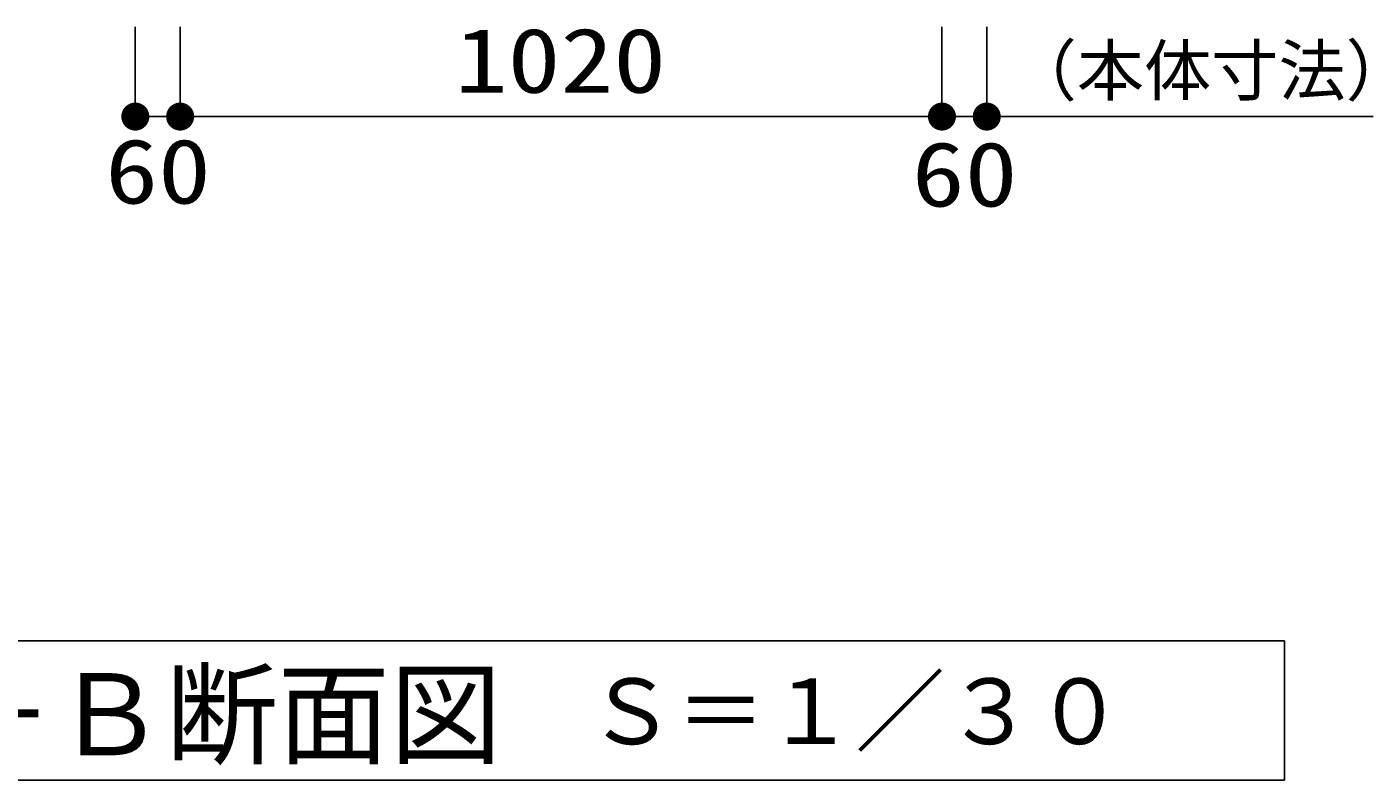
# Model space of a CAD drawing. Units: millimetres, scale not verified. Extents: x -8910 to 8910, y -6308 to 6308.
# Drawn here: x 534 to 2336, y -4664 to -3656 of the extents above; entities that cross this region are included whole.
import ezdxf
from ezdxf.enums import TextEntityAlignment as Align

# ---------------------------------------------------------------- set-up
doc = ezdxf.new("R2010")
doc.units = ezdxf.units.MM
doc.header["$LTSCALE"] = 30
doc.layers.add('0-2_機器', color=2, linetype='Continuous', lineweight=25)
doc.layers.add('1-2_00クル-フ-6寸法', color=132, linetype='Continuous', lineweight=25)
doc.styles.add('ＭＳ ゴシック', font='')
doc.styles.get('ＭＳ ゴシック').set_extended_font_data('MS Gothic')

msp = doc.modelspace()

# ---------------------------------------------------------------- linework, layer by layer
at = {"layer": '0-2_機器', "color": 3}
msp.add_lwpolyline([(2217.33, -4663.97), (2217.33, -4477.66), (188, -4477.66), (188, -4663.97)], close=True, dxfattribs=at)
at = {"layer": '1-2_00クル-フ-6寸法', "color": 4}
for p, q in [((678.82, -3655.84), (678.82, -3775.84)), ((738.82, -3655.84), (738.82, -3775.84)), ((738.82, -3655.84), (738.82, -3775.84)), ((1758.82, -3655.84), (1758.82, -3775.84)), ((1758.82, -3655.84), (1758.82, -3775.84)), ((1818.82, -3655.84), (1818.82, -3775.84)), ((678.82, -3775.84), (738.82, -3775.84)), ((738.82, -3775.84), (1758.82, -3775.84)), ((1758.82, -3775.84), (1818.82, -3775.84)), ((1817.32, -3775.84), (2336.06, -3775.84))]:
    msp.add_line(p, q, dxfattribs=at)
at = {"layer": '1-2_00クル-フ-6寸法'}
for points in [[(678.82, -3775.84), (661.39, -3768.93), (662.39, -3766.8)], [(678.82, -3775.84), (662.39, -3766.8), (663.65, -3764.82)], [(678.82, -3775.84), (663.65, -3764.82), (665.15, -3763)], [(678.82, -3775.84), (665.15, -3763), (666.87, -3761.39)], [(678.82, -3775.84), (666.87, -3761.39), (668.78, -3760.01)], [(678.82, -3775.84), (668.78, -3760.01), (670.84, -3758.87)], [(678.82, -3775.84), (670.84, -3758.87), (673.03, -3758)], [(678.82, -3775.84), (673.03, -3758), (675.31, -3757.42)], [(678.82, -3775.84), (675.31, -3757.42), (677.65, -3757.12)], [(678.82, -3775.84), (677.65, -3757.12), (680, -3757.12)], [(678.82, -3775.84), (680, -3757.12), (682.34, -3757.42)], [(678.82, -3775.84), (682.34, -3757.42), (684.62, -3758)], [(678.82, -3775.84), (684.62, -3758), (686.81, -3758.87)], [(678.82, -3775.84), (686.81, -3758.87), (688.87, -3760.01)], [(678.82, -3775.84), (688.87, -3760.01), (690.77, -3761.39)], [(678.82, -3775.84), (690.77, -3761.39), (692.49, -3763)], [(678.82, -3775.84), (692.49, -3763), (693.99, -3764.82)], [(678.82, -3775.84), (693.99, -3764.82), (695.25, -3766.8)], [(678.82, -3775.84), (695.25, -3766.8), (696.26, -3768.93)], [(738.82, -3775.84), (721.39, -3768.93), (722.39, -3766.8)], [(738.82, -3775.84), (721.39, -3768.93), (722.39, -3766.8)], [(738.82, -3775.84), (722.39, -3766.8), (723.65, -3764.82)], [(738.82, -3775.84), (722.39, -3766.8), (723.65, -3764.82)], [(738.82, -3775.84), (723.65, -3764.82), (725.15, -3763)], [(738.82, -3775.84), (723.65, -3764.82), (725.15, -3763)], [(738.82, -3775.84), (725.15, -3763), (726.87, -3761.39)], [(738.82, -3775.84), (725.15, -3763), (726.87, -3761.39)], [(738.82, -3775.84), (726.87, -3761.39), (728.78, -3760.01)], [(738.82, -3775.84), (726.87, -3761.39), (728.78, -3760.01)], [(738.82, -3775.84), (728.78, -3760.01), (730.84, -3758.87)], [(738.82, -3775.84), (728.78, -3760.01), (730.84, -3758.87)], [(738.82, -3775.84), (730.84, -3758.87), (733.03, -3758)], [(738.82, -3775.84), (730.84, -3758.87), (733.03, -3758)], [(738.82, -3775.84), (733.03, -3758), (735.31, -3757.42)], [(738.82, -3775.84), (733.03, -3758), (735.31, -3757.42)], [(738.82, -3775.84), (735.31, -3757.42), (737.65, -3757.12)], [(738.82, -3775.84), (735.31, -3757.42), (737.65, -3757.12)], [(738.82, -3775.84), (737.65, -3757.12), (740, -3757.12)], [(738.82, -3775.84), (737.65, -3757.12), (740, -3757.12)], [(738.82, -3775.84), (740, -3757.12), (742.34, -3757.42)], [(738.82, -3775.84), (740, -3757.12), (742.34, -3757.42)], [(738.82, -3775.84), (742.34, -3757.42), (744.62, -3758)], [(738.82, -3775.84), (742.34, -3757.42), (744.62, -3758)], [(738.82, -3775.84), (744.62, -3758), (746.81, -3758.87)], [(738.82, -3775.84), (744.62, -3758), (746.81, -3758.87)], [(738.82, -3775.84), (746.81, -3758.87), (748.87, -3760.01)], [(738.82, -3775.84), (746.81, -3758.87), (748.87, -3760.01)], [(738.82, -3775.84), (748.87, -3760.01), (750.77, -3761.39)], [(738.82, -3775.84), (748.87, -3760.01), (750.77, -3761.39)], [(738.82, -3775.84), (750.77, -3761.39), (752.49, -3763)], [(738.82, -3775.84), (750.77, -3761.39), (752.49, -3763)], [(738.82, -3775.84), (752.49, -3763), (753.99, -3764.82)], [(738.82, -3775.84), (752.49, -3763), (753.99, -3764.82)], [(738.82, -3775.84), (753.99, -3764.82), (755.25, -3766.8)], [(738.82, -3775.84), (753.99, -3764.82), (755.25, -3766.8)], [(738.82, -3775.84), (755.25, -3766.8), (756.26, -3768.93)], [(738.82, -3775.84), (755.25, -3766.8), (756.26, -3768.93)], [(1758.82, -3775.84), (1741.39, -3768.93), (1742.39, -3766.8)], [(1758.82, -3775.84), (1741.39, -3768.93), (1742.39, -3766.8)], [(1758.82, -3775.84), (1742.39, -3766.8), (1743.65, -3764.82)], [(1758.82, -3775.84), (1742.39, -3766.8), (1743.65, -3764.82)], [(1758.82, -3775.84), (1743.65, -3764.82), (1745.15, -3763)], [(1758.82, -3775.84), (1743.65, -3764.82), (1745.15, -3763)], [(1758.82, -3775.84), (1745.15, -3763), (1746.87, -3761.39)], [(1758.82, -3775.84), (1745.15, -3763), (1746.87, -3761.39)], [(1758.82, -3775.84), (1746.87, -3761.39), (1748.77, -3760.01)], [(1758.82, -3775.84), (1746.87, -3761.39), (1748.77, -3760.01)], [(1758.82, -3775.84), (1748.77, -3760.01), (1750.84, -3758.87)], [(1758.82, -3775.84), (1748.77, -3760.01), (1750.84, -3758.87)], [(1758.82, -3775.84), (1750.84, -3758.87), (1753.02, -3758)], [(1758.82, -3775.84), (1750.84, -3758.87), (1753.02, -3758)], [(1758.82, -3775.84), (1753.02, -3758), (1755.31, -3757.42)], [(1758.82, -3775.84), (1753.02, -3758), (1755.31, -3757.42)], [(1758.82, -3775.84), (1755.31, -3757.42), (1757.64, -3757.12)], [(1758.82, -3775.84), (1755.31, -3757.42), (1757.64, -3757.12)], [(1758.82, -3775.84), (1757.64, -3757.12), (1760, -3757.12)], [(1758.82, -3775.84), (1757.64, -3757.12), (1760, -3757.12)], [(1758.82, -3775.84), (1760, -3757.12), (1762.33, -3757.42)], [(1758.82, -3775.84), (1760, -3757.12), (1762.33, -3757.42)], [(1758.82, -3775.84), (1762.33, -3757.42), (1764.61, -3758)], [(1758.82, -3775.84), (1762.33, -3757.42), (1764.61, -3758)], [(1758.82, -3775.84), (1764.61, -3758), (1766.8, -3758.87)], [(1758.82, -3775.84), (1764.61, -3758), (1766.8, -3758.87)], [(1758.82, -3775.84), (1766.8, -3758.87), (1768.87, -3760.01)], [(1758.82, -3775.84), (1766.8, -3758.87), (1768.87, -3760.01)], [(1758.82, -3775.84), (1768.87, -3760.01), (1770.77, -3761.39)], [(1758.82, -3775.84), (1768.87, -3760.01), (1770.77, -3761.39)], [(1758.82, -3775.84), (1770.77, -3761.39), (1772.49, -3763)], [(1758.82, -3775.84), (1770.77, -3761.39), (1772.49, -3763)], [(1758.82, -3775.84), (1772.49, -3763), (1773.99, -3764.82)], [(1758.82, -3775.84), (1772.49, -3763), (1773.99, -3764.82)], [(1758.82, -3775.84), (1773.99, -3764.82), (1775.25, -3766.8)], [(1758.82, -3775.84), (1773.99, -3764.82), (1775.25, -3766.8)], [(1758.82, -3775.84), (1775.25, -3766.8), (1776.25, -3768.93)], [(1758.82, -3775.84), (1775.25, -3766.8), (1776.25, -3768.93)], [(1818.82, -3775.84), (1801.39, -3768.93), (1802.39, -3766.8)], [(1818.82, -3775.84), (1802.39, -3766.8), (1803.65, -3764.82)], [(1818.82, -3775.84), (1803.65, -3764.82), (1805.15, -3763)], [(1818.82, -3775.84), (1805.15, -3763), (1806.87, -3761.39)], [(1818.82, -3775.84), (1806.87, -3761.39), (1808.77, -3760.01)], [(1818.82, -3775.84), (1808.77, -3760.01), (1810.84, -3758.87)], [(1818.82, -3775.84), (1810.84, -3758.87), (1813.02, -3758)], [(1818.82, -3775.84), (1813.02, -3758), (1815.31, -3757.42)], [(1818.82, -3775.84), (1815.31, -3757.42), (1817.64, -3757.12)], [(1818.82, -3775.84), (1817.64, -3757.12), (1820, -3757.12)], [(1818.82, -3775.84), (1820, -3757.12), (1822.33, -3757.42)], [(1818.82, -3775.84), (1822.33, -3757.42), (1824.61, -3758)], [(1818.82, -3775.84), (1824.61, -3758), (1826.8, -3758.87)], [(1818.82, -3775.84), (1826.8, -3758.87), (1828.87, -3760.01)], [(1818.82, -3775.84), (1828.87, -3760.01), (1830.77, -3761.39)], [(1818.82, -3775.84), (1830.77, -3761.39), (1832.49, -3763)], [(1818.82, -3775.84), (1832.49, -3763), (1833.99, -3764.82)], [(1818.82, -3775.84), (1833.99, -3764.82), (1835.25, -3766.8)], [(1818.82, -3775.84), (1835.25, -3766.8), (1836.25, -3768.93)], [(678.82, -3775.84), (660.07, -3775.84), (660.22, -3773.49)], [(678.82, -3775.84), (660.22, -3778.19), (660.07, -3775.84)], [(678.82, -3775.84), (660.22, -3773.49), (660.66, -3771.17)], [(678.82, -3775.84), (660.66, -3780.5), (660.22, -3778.19)], [(678.82, -3775.84), (660.66, -3771.17), (661.39, -3768.93)], [(678.82, -3775.84), (661.39, -3782.74), (660.66, -3780.5)], [(678.82, -3775.84), (662.39, -3784.87), (661.39, -3782.74)], [(678.82, -3775.84), (663.65, -3786.86), (662.39, -3784.87)], [(678.82, -3775.84), (665.15, -3788.67), (663.65, -3786.86)], [(678.82, -3775.84), (666.87, -3790.28), (665.15, -3788.67)], [(678.82, -3775.84), (668.78, -3791.67), (666.87, -3790.28)], [(678.82, -3775.84), (670.84, -3792.8), (668.78, -3791.67)], [(678.82, -3775.84), (673.03, -3793.67), (670.84, -3792.8)], [(678.82, -3775.84), (675.31, -3794.25), (673.03, -3793.67)], [(678.82, -3775.84), (677.65, -3794.55), (675.31, -3794.25)], [(678.82, -3775.84), (680, -3794.55), (677.65, -3794.55)], [(678.82, -3775.84), (696.26, -3768.93), (696.98, -3771.17)], [(678.82, -3775.84), (696.98, -3771.17), (697.42, -3773.49)], [(678.82, -3775.84), (697.42, -3773.49), (697.57, -3775.84)], [(678.82, -3775.84), (682.34, -3794.25), (680, -3794.55)], [(678.82, -3775.84), (684.62, -3793.67), (682.34, -3794.25)], [(678.82, -3775.84), (686.81, -3792.8), (684.62, -3793.67)], [(678.82, -3775.84), (688.87, -3791.67), (686.81, -3792.8)], [(678.82, -3775.84), (690.77, -3790.28), (688.87, -3791.67)], [(678.82, -3775.84), (692.49, -3788.67), (690.77, -3790.28)], [(678.82, -3775.84), (693.99, -3786.86), (692.49, -3788.67)], [(678.82, -3775.84), (695.25, -3784.87), (693.99, -3786.86)], [(678.82, -3775.84), (696.26, -3782.74), (695.25, -3784.87)], [(678.82, -3775.84), (696.98, -3780.5), (696.26, -3782.74)], [(678.82, -3775.84), (697.42, -3778.19), (696.98, -3780.5)], [(678.82, -3775.84), (697.57, -3775.84), (697.42, -3778.19)], [(738.82, -3775.84), (720.07, -3775.84), (720.22, -3773.49)], [(738.82, -3775.84), (720.07, -3775.84), (720.22, -3773.49)], [(738.82, -3775.84), (720.22, -3778.19), (720.07, -3775.84)], [(738.82, -3775.84), (720.22, -3778.19), (720.07, -3775.84)], [(738.82, -3775.84), (720.22, -3773.49), (720.66, -3771.17)], [(738.82, -3775.84), (720.22, -3773.49), (720.66, -3771.17)], [(738.82, -3775.84), (720.66, -3780.5), (720.22, -3778.19)], [(738.82, -3775.84), (720.66, -3780.5), (720.22, -3778.19)], [(738.82, -3775.84), (720.66, -3771.17), (721.39, -3768.93)], [(738.82, -3775.84), (720.66, -3771.17), (721.39, -3768.93)], [(738.82, -3775.84), (721.39, -3782.74), (720.66, -3780.5)], [(738.82, -3775.84), (721.39, -3782.74), (720.66, -3780.5)], [(738.82, -3775.84), (722.39, -3784.87), (721.39, -3782.74)], [(738.82, -3775.84), (722.39, -3784.87), (721.39, -3782.74)], [(738.82, -3775.84), (723.65, -3786.86), (722.39, -3784.87)], [(738.82, -3775.84), (723.65, -3786.86), (722.39, -3784.87)], [(738.82, -3775.84), (725.15, -3788.67), (723.65, -3786.86)], [(738.82, -3775.84), (725.15, -3788.67), (723.65, -3786.86)], [(738.82, -3775.84), (726.87, -3790.28), (725.15, -3788.67)], [(738.82, -3775.84), (726.87, -3790.28), (725.15, -3788.67)], [(738.82, -3775.84), (728.78, -3791.67), (726.87, -3790.28)], [(738.82, -3775.84), (728.78, -3791.67), (726.87, -3790.28)], [(738.82, -3775.84), (730.84, -3792.8), (728.78, -3791.67)], [(738.82, -3775.84), (730.84, -3792.8), (728.78, -3791.67)], [(738.82, -3775.84), (733.03, -3793.67), (730.84, -3792.8)], [(738.82, -3775.84), (733.03, -3793.67), (730.84, -3792.8)], [(738.82, -3775.84), (735.31, -3794.25), (733.03, -3793.67)], [(738.82, -3775.84), (735.31, -3794.25), (733.03, -3793.67)], [(738.82, -3775.84), (737.65, -3794.55), (735.31, -3794.25)], [(738.82, -3775.84), (737.65, -3794.55), (735.31, -3794.25)], [(738.82, -3775.84), (740, -3794.55), (737.65, -3794.55)], [(738.82, -3775.84), (740, -3794.55), (737.65, -3794.55)], [(738.82, -3775.84), (756.26, -3768.93), (756.98, -3771.17)], [(738.82, -3775.84), (756.26, -3768.93), (756.98, -3771.17)], [(738.82, -3775.84), (756.98, -3771.17), (757.42, -3773.49)], [(738.82, -3775.84), (756.98, -3771.17), (757.42, -3773.49)], [(738.82, -3775.84), (757.42, -3773.49), (757.57, -3775.84)], [(738.82, -3775.84), (757.42, -3773.49), (757.57, -3775.84)], [(738.82, -3775.84), (742.34, -3794.25), (740, -3794.55)], [(738.82, -3775.84), (744.62, -3793.67), (742.34, -3794.25)], [(738.82, -3775.84), (746.81, -3792.8), (744.62, -3793.67)], [(738.82, -3775.84), (748.87, -3791.67), (746.81, -3792.8)], [(738.82, -3775.84), (750.77, -3790.28), (748.87, -3791.67)], [(738.82, -3775.84), (752.49, -3788.67), (750.77, -3790.28)], [(738.82, -3775.84), (753.99, -3786.86), (752.49, -3788.67)], [(738.82, -3775.84), (755.25, -3784.87), (753.99, -3786.86)], [(738.82, -3775.84), (756.26, -3782.74), (755.25, -3784.87)], [(738.82, -3775.84), (756.98, -3780.5), (756.26, -3782.74)], [(738.82, -3775.84), (757.42, -3778.19), (756.98, -3780.5)], [(738.82, -3775.84), (757.57, -3775.84), (757.42, -3778.19)], [(738.82, -3775.84), (742.34, -3794.25), (740, -3794.55)], [(738.82, -3775.84), (744.62, -3793.67), (742.34, -3794.25)], [(738.82, -3775.84), (746.81, -3792.8), (744.62, -3793.67)], [(738.82, -3775.84), (748.87, -3791.67), (746.81, -3792.8)], [(738.82, -3775.84), (750.77, -3790.28), (748.87, -3791.67)], [(738.82, -3775.84), (752.49, -3788.67), (750.77, -3790.28)], [(738.82, -3775.84), (753.99, -3786.86), (752.49, -3788.67)], [(738.82, -3775.84), (755.25, -3784.87), (753.99, -3786.86)], [(738.82, -3775.84), (756.26, -3782.74), (755.25, -3784.87)], [(738.82, -3775.84), (756.98, -3780.5), (756.26, -3782.74)], [(738.82, -3775.84), (757.42, -3778.19), (756.98, -3780.5)], [(738.82, -3775.84), (757.57, -3775.84), (757.42, -3778.19)], [(1758.82, -3775.84), (1740.07, -3775.84), (1740.22, -3773.49)], [(1758.82, -3775.84), (1740.07, -3775.84), (1740.22, -3773.49)], [(1758.82, -3775.84), (1740.22, -3778.19), (1740.07, -3775.84)], [(1758.82, -3775.84), (1740.22, -3778.19), (1740.07, -3775.84)], [(1758.82, -3775.84), (1740.22, -3773.49), (1740.66, -3771.17)], [(1758.82, -3775.84), (1740.22, -3773.49), (1740.66, -3771.17)], [(1758.82, -3775.84), (1740.66, -3780.5), (1740.22, -3778.19)], [(1758.82, -3775.84), (1740.66, -3780.5), (1740.22, -3778.19)], [(1758.82, -3775.84), (1740.66, -3771.17), (1741.39, -3768.93)], [(1758.82, -3775.84), (1740.66, -3771.17), (1741.39, -3768.93)], [(1758.82, -3775.84), (1741.39, -3782.74), (1740.66, -3780.5)], [(1758.82, -3775.84), (1741.39, -3782.74), (1740.66, -3780.5)], [(1758.82, -3775.84), (1742.39, -3784.87), (1741.39, -3782.74)], [(1758.82, -3775.84), (1742.39, -3784.87), (1741.39, -3782.74)], [(1758.82, -3775.84), (1743.65, -3786.86), (1742.39, -3784.87)], [(1758.82, -3775.84), (1743.65, -3786.86), (1742.39, -3784.87)], [(1758.82, -3775.84), (1745.15, -3788.67), (1743.65, -3786.86)], [(1758.82, -3775.84), (1745.15, -3788.67), (1743.65, -3786.86)], [(1758.82, -3775.84), (1746.87, -3790.28), (1745.15, -3788.67)], [(1758.82, -3775.84), (1746.87, -3790.28), (1745.15, -3788.67)], [(1758.82, -3775.84), (1748.77, -3791.67), (1746.87, -3790.28)], [(1758.82, -3775.84), (1748.77, -3791.67), (1746.87, -3790.28)], [(1758.82, -3775.84), (1750.84, -3792.8), (1748.77, -3791.67)], [(1758.82, -3775.84), (1750.84, -3792.8), (1748.77, -3791.67)], [(1758.82, -3775.84), (1753.02, -3793.67), (1750.84, -3792.8)], [(1758.82, -3775.84), (1753.02, -3793.67), (1750.84, -3792.8)], [(1758.82, -3775.84), (1755.31, -3794.25), (1753.02, -3793.67)], [(1758.82, -3775.84), (1755.31, -3794.25), (1753.02, -3793.67)], [(1758.82, -3775.84), (1757.64, -3794.55), (1755.31, -3794.25)], [(1758.82, -3775.84), (1757.64, -3794.55), (1755.31, -3794.25)], [(1758.82, -3775.84), (1760, -3794.55), (1757.64, -3794.55)], [(1758.82, -3775.84), (1760, -3794.55), (1757.64, -3794.55)], [(1758.82, -3775.84), (1776.25, -3768.93), (1776.98, -3771.17)], [(1758.82, -3775.84), (1776.25, -3768.93), (1776.98, -3771.17)], [(1758.82, -3775.84), (1776.98, -3771.17), (1777.42, -3773.49)], [(1758.82, -3775.84), (1776.98, -3771.17), (1777.42, -3773.49)], [(1758.82, -3775.84), (1777.42, -3773.49), (1777.57, -3775.84)], [(1758.82, -3775.84), (1777.42, -3773.49), (1777.57, -3775.84)], [(1758.82, -3775.84), (1762.33, -3794.25), (1760, -3794.55)], [(1758.82, -3775.84), (1764.61, -3793.67), (1762.33, -3794.25)], [(1758.82, -3775.84), (1766.8, -3792.8), (1764.61, -3793.67)], [(1758.82, -3775.84), (1768.87, -3791.67), (1766.8, -3792.8)], [(1758.82, -3775.84), (1770.77, -3790.28), (1768.87, -3791.67)], [(1758.82, -3775.84), (1772.49, -3788.67), (1770.77, -3790.28)], [(1758.82, -3775.84), (1773.99, -3786.86), (1772.49, -3788.67)], [(1758.82, -3775.84), (1775.25, -3784.87), (1773.99, -3786.86)], [(1758.82, -3775.84), (1776.25, -3782.74), (1775.25, -3784.87)], [(1758.82, -3775.84), (1776.98, -3780.5), (1776.25, -3782.74)], [(1758.82, -3775.84), (1777.42, -3778.19), (1776.98, -3780.5)], [(1758.82, -3775.84), (1777.57, -3775.84), (1777.42, -3778.19)], [(1758.82, -3775.84), (1762.33, -3794.25), (1760, -3794.55)], [(1758.82, -3775.84), (1764.61, -3793.67), (1762.33, -3794.25)], [(1758.82, -3775.84), (1766.8, -3792.8), (1764.61, -3793.67)], [(1758.82, -3775.84), (1768.87, -3791.67), (1766.8, -3792.8)], [(1758.82, -3775.84), (1770.77, -3790.28), (1768.87, -3791.67)], [(1758.82, -3775.84), (1772.49, -3788.67), (1770.77, -3790.28)], [(1758.82, -3775.84), (1773.99, -3786.86), (1772.49, -3788.67)], [(1758.82, -3775.84), (1775.25, -3784.87), (1773.99, -3786.86)], [(1758.82, -3775.84), (1776.25, -3782.74), (1775.25, -3784.87)], [(1758.82, -3775.84), (1776.98, -3780.5), (1776.25, -3782.74)], [(1758.82, -3775.84), (1777.42, -3778.19), (1776.98, -3780.5)], [(1758.82, -3775.84), (1777.57, -3775.84), (1777.42, -3778.19)], [(1818.82, -3775.84), (1800.07, -3775.84), (1800.22, -3773.49)], [(1818.82, -3775.84), (1800.22, -3778.19), (1800.07, -3775.84)], [(1818.82, -3775.84), (1800.22, -3773.49), (1800.66, -3771.17)], [(1818.82, -3775.84), (1800.66, -3780.5), (1800.22, -3778.19)], [(1818.82, -3775.84), (1800.66, -3771.17), (1801.39, -3768.93)], [(1818.82, -3775.84), (1801.39, -3782.74), (1800.66, -3780.5)], [(1818.82, -3775.84), (1802.39, -3784.87), (1801.39, -3782.74)], [(1818.82, -3775.84), (1803.65, -3786.86), (1802.39, -3784.87)], [(1818.82, -3775.84), (1805.15, -3788.67), (1803.65, -3786.86)], [(1818.82, -3775.84), (1806.87, -3790.28), (1805.15, -3788.67)], [(1818.82, -3775.84), (1808.77, -3791.67), (1806.87, -3790.28)], [(1818.82, -3775.84), (1810.84, -3792.8), (1808.77, -3791.67)], [(1818.82, -3775.84), (1813.02, -3793.67), (1810.84, -3792.8)], [(1818.82, -3775.84), (1815.31, -3794.25), (1813.02, -3793.67)], [(1818.82, -3775.84), (1817.64, -3794.55), (1815.31, -3794.25)], [(1818.82, -3775.84), (1820, -3794.55), (1817.64, -3794.55)], [(1818.82, -3775.84), (1836.25, -3768.93), (1836.98, -3771.17)], [(1818.82, -3775.84), (1836.98, -3771.17), (1837.42, -3773.49)], [(1818.82, -3775.84), (1837.42, -3773.49), (1837.57, -3775.84)], [(1818.82, -3775.84), (1822.33, -3794.25), (1820, -3794.55)], [(1818.82, -3775.84), (1824.61, -3793.67), (1822.33, -3794.25)], [(1818.82, -3775.84), (1826.8, -3792.8), (1824.61, -3793.67)], [(1818.82, -3775.84), (1828.87, -3791.67), (1826.8, -3792.8)], [(1818.82, -3775.84), (1830.77, -3790.28), (1828.87, -3791.67)], [(1818.82, -3775.84), (1832.49, -3788.67), (1830.77, -3790.28)], [(1818.82, -3775.84), (1833.99, -3786.86), (1832.49, -3788.67)], [(1818.82, -3775.84), (1835.25, -3784.87), (1833.99, -3786.86)], [(1818.82, -3775.84), (1836.25, -3782.74), (1835.25, -3784.87)], [(1818.82, -3775.84), (1836.98, -3780.5), (1836.25, -3782.74)], [(1818.82, -3775.84), (1837.42, -3778.19), (1836.98, -3780.5)], [(1818.82, -3775.84), (1837.57, -3775.84), (1837.42, -3778.19)]]:
    msp.add_solid(points, dxfattribs=at)

# ---------------------------------------------------------------- texts
at = {"layer": '0-2_機器', "color": 4, "style": 'ＭＳ ゴシック'}
for s, height, p in [('Ｂ－Ｂ断面図', 110, (269.24, -4663.94)), ('Ｓ＝１／３０', 87.98, (1282.8, -4642.27))]:
    msp.add_text(s, height=height, dxfattribs=at).set_placement(p, align=Align.BOTTOM_LEFT)
at = {"layer": '1-2_00クル-フ-6寸法', "color": 3, "style": 'ＭＳ ゴシック', "width": 1.2}
for s, p in [('1020', (1106.54, -3769.99)), ('60', (638.54, -3918.32)), ('60', (1718.53, -3922.22))]:
    msp.add_text(s, height=86.66, dxfattribs=at).set_placement(p, align=Align.BOTTOM_LEFT)
at = {"layer": '1-2_00クル-フ-6寸法', "color": 4, "style": 'ＭＳ ゴシック'}
msp.add_text('（本体寸法）', height=65.98, dxfattribs=at).set_placement((1849.44, -3766.95), align=Align.BOTTOM_LEFT)

doc.saveas('drawing.dxf')
